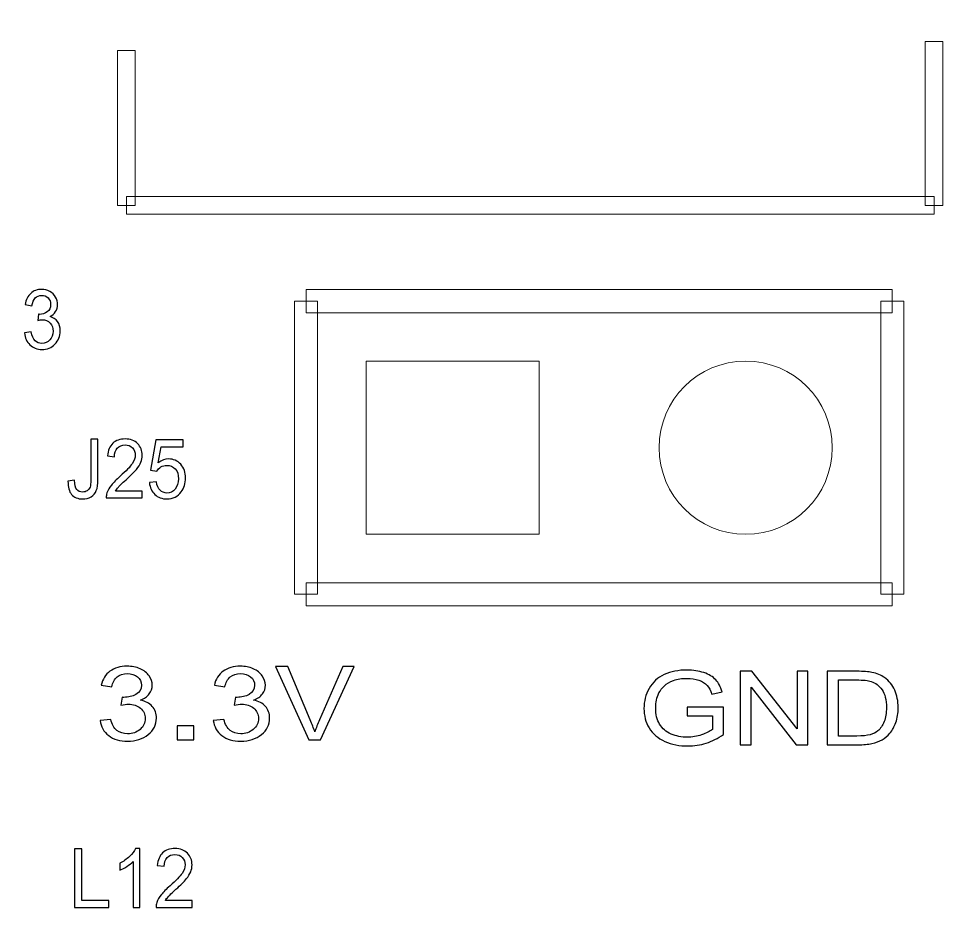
# Model space of a CAD drawing. Header units: millimetres. Extents: x -86 to 67, y -55 to 52.
# Drawn here: x -40.34 to -32.21, y -1.15 to 6.68 of the extents above; entities that cross this region are included whole.
import ezdxf

# ---------------------------------------------------------------- set-up
doc = ezdxf.new("R2010")
doc.units = ezdxf.units.MM
doc.header["$MEASUREMENT"] = 0
for name, color, linetype in [('BG_OUTLINE', 7, 'Continuous'), ('BG_SILKSCREEN_TOP', 7, 'Continuous'), ('PG_SILKSCREEN_TOP', 7, 'Continuous'), ('PIN_TOP', 7, 'Continuous'), ('RD_SILKSCREEN_TOP', 7, 'Continuous')]:
    doc.layers.add(name, color=color, linetype=linetype)

msp = doc.modelspace()

# ---------------------------------------------------------------- linework, layer by layer
at = {"layer": 'BG_OUTLINE', "color": 3, "lineweight": 9}
msp.add_open_spline([(-60.0926, 34.7331), (-60.0926, 34.7331), (63.7724, 34.7331), (63.7724, 34.7331), (63.7724, 34.7331), (64.585, 34.7336), (65.3646, 34.4113), (65.9396, 33.837), (65.9396, 33.837), (66.5146, 33.2627), (66.8379, 32.4797), (66.8384, 31.667), (66.8384, 31.667), (66.8384, 31.667), (66.8412, -52.28), (66.8412, -52.28), (66.8412, -52.28), (66.8412, -52.28), (66.8384, -52.1933), (66.8384, -52.1933), (66.8384, -52.1933), (66.8389, -53.006), (66.5166, -53.7856), (65.9424, -54.3606), (65.9424, -54.3606), (65.3681, -54.9356), (64.585, -55.2589), (63.7724, -55.2594), (63.7724, -55.2594), (63.7724, -55.2594), (-60.1869, -55.2594), (-60.1869, -55.2594), (-60.1869, -55.2594), (-60.1869, -55.2594), (-60.0853, -55.2518), (-60.0853, -55.2518), (-60.0853, -55.2518), (-60.8979, -55.2523), (-61.6775, -54.9299), (-62.2525, -54.3557), (-62.2525, -54.3557), (-62.8275, -53.7814), (-63.1508, -52.9984), (-63.1513, -52.1857), (-63.1513, -52.1857), (-63.1513, -52.1857), (-63.1587, 31.667), (-63.1587, 31.667), (-63.1587, 31.667), (-63.1592, 32.4797), (-62.8369, 33.2593), (-62.2626, 33.8343), (-62.2626, 33.8343), (-61.6883, 34.4093), (-60.9053, 34.7326), (-60.0926, 34.7331)], degree=3, knots=[0, 0, 0, 0, 0.071429, 0.071429, 0.071429, 0.071429, 0.142857, 0.142857, 0.142857, 0.142857, 0.214286, 0.214286, 0.214286, 0.214286, 0.285714, 0.285714, 0.285714, 0.285714, 0.357143, 0.357143, 0.357143, 0.357143, 0.428571, 0.428571, 0.428571, 0.428571, 0.5, 0.5, 0.5, 0.5, 0.571429, 0.571429, 0.571429, 0.571429, 0.642857, 0.642857, 0.642857, 0.642857, 0.714286, 0.714286, 0.714286, 0.714286, 0.785714, 0.785714, 0.785714, 0.785714, 0.857143, 0.857143, 0.857143, 0.857143, 0.928571, 0.928571, 0.928571, 0.928571, 1, 1, 1, 1], dxfattribs=at)
at = {"layer": 'BG_SILKSCREEN_TOP', "color": 2}
for points, knots in [([(-39.6352, 0.5964), (-39.6352, 0.5964), (-39.5437, 0.6068), (-39.5437, 0.6068), (-39.5437, 0.6068), (-39.5331, 0.5625), (-39.5153, 0.5306), (-39.4901, 0.5111), (-39.4901, 0.5111), (-39.4648, 0.4915), (-39.434, 0.4817), (-39.3978, 0.4817), (-39.3978, 0.4817), (-39.3546, 0.4817), (-39.3182, 0.4945), (-39.2886, 0.52), (-39.2886, 0.52), (-39.2591, 0.5455), (-39.2441, 0.577), (-39.2441, 0.6146), (-39.2441, 0.6146), (-39.2441, 0.6505), (-39.2578, 0.6801), (-39.2853, 0.7034), (-39.2853, 0.7034), (-39.3128, 0.7267), (-39.3477, 0.7384), (-39.3901, 0.7384), (-39.3901, 0.7384), (-39.4075, 0.7384), (-39.4289, 0.7354), (-39.4547, 0.7296), (-39.4547, 0.7296), (-39.4547, 0.7296), (-39.4444, 0.7982), (-39.4444, 0.7982), (-39.4444, 0.7982), (-39.4383, 0.7976), (-39.4335, 0.7973), (-39.4296, 0.7973), (-39.4296, 0.7973), (-39.3907, 0.7973), (-39.3557, 0.8061), (-39.3244, 0.8234), (-39.3244, 0.8234), (-39.2933, 0.8407), (-39.2776, 0.8676), (-39.2776, 0.9037), (-39.2776, 0.9037), (-39.2776, 0.9323), (-39.289, 0.9562), (-39.3118, 0.9748), (-39.3118, 0.9748), (-39.3345, 0.9937), (-39.3639, 1.0031), (-39.3997, 1.0031), (-39.3997, 1.0031), (-39.4354, 1.0031), (-39.4651, 0.9935), (-39.4887, 0.9745), (-39.4887, 0.9745), (-39.5124, 0.9554), (-39.5277, 0.9267), (-39.5345, 0.8885), (-39.5345, 0.8885), (-39.5345, 0.8885), (-39.626, 0.9024), (-39.626, 0.9024), (-39.626, 0.9024), (-39.6148, 0.9548), (-39.5893, 0.9954), (-39.5498, 1.0242), (-39.5498, 1.0242), (-39.51, 1.0529), (-39.4608, 1.0674), (-39.4017, 1.0674), (-39.4017, 1.0674), (-39.3611, 1.0674), (-39.3236, 1.0599), (-39.2894, 1.0451), (-39.2894, 1.0451), (-39.2552, 1.0301), (-39.2291, 1.0098), (-39.2108, 0.984), (-39.2108, 0.984), (-39.1928, 0.9582), (-39.1835, 0.931), (-39.1835, 0.9019), (-39.1835, 0.9019), (-39.1835, 0.8745), (-39.1922, 0.8495), (-39.2096, 0.8268), (-39.2096, 0.8268), (-39.227, 0.8043), (-39.2525, 0.7864), (-39.2862, 0.773), (-39.2862, 0.773), (-39.2422, 0.7644), (-39.208, 0.7464), (-39.1835, 0.719), (-39.1835, 0.719), (-39.1593, 0.6917), (-39.1471, 0.6575), (-39.1471, 0.6164), (-39.1471, 0.6164), (-39.1471, 0.5609), (-39.1707, 0.5137), (-39.2183, 0.4751), (-39.2183, 0.4751), (-39.2656, 0.4364), (-39.3257, 0.4171), (-39.3982, 0.4171), (-39.3982, 0.4171), (-39.4637, 0.4171), (-39.5179, 0.4337), (-39.5612, 0.4671), (-39.5612, 0.4671), (-39.6044, 0.5003), (-39.6291, 0.5434), (-39.6352, 0.5964)], [0, 0, 0, 0, 0.033333, 0.033333, 0.033333, 0.033333, 0.066667, 0.066667, 0.066667, 0.066667, 0.1, 0.1, 0.1, 0.1, 0.133333, 0.133333, 0.133333, 0.133333, 0.166667, 0.166667, 0.166667, 0.166667, 0.2, 0.2, 0.2, 0.2, 0.233333, 0.233333, 0.233333, 0.233333, 0.266667, 0.266667, 0.266667, 0.266667, 0.3, 0.3, 0.3, 0.3, 0.333333, 0.333333, 0.333333, 0.333333, 0.366667, 0.366667, 0.366667, 0.366667, 0.4, 0.4, 0.4, 0.4, 0.433333, 0.433333, 0.433333, 0.433333, 0.466667, 0.466667, 0.466667, 0.466667, 0.5, 0.5, 0.5, 0.5, 0.533333, 0.533333, 0.533333, 0.533333, 0.566667, 0.566667, 0.566667, 0.566667, 0.6, 0.6, 0.6, 0.6, 0.633333, 0.633333, 0.633333, 0.633333, 0.666667, 0.666667, 0.666667, 0.666667, 0.7, 0.7, 0.7, 0.7, 0.733333, 0.733333, 0.733333, 0.733333, 0.766667, 0.766667, 0.766667, 0.766667, 0.8, 0.8, 0.8, 0.8, 0.833333, 0.833333, 0.833333, 0.833333, 0.866667, 0.866667, 0.866667, 0.866667, 0.9, 0.9, 0.9, 0.9, 0.933333, 0.933333, 0.933333, 0.933333, 0.966667, 0.966667, 0.966667, 0.966667, 1, 1, 1, 1]), ([(-38.6542, 0.5964), (-38.6542, 0.5964), (-38.5627, 0.6068), (-38.5627, 0.6068), (-38.5627, 0.6068), (-38.5521, 0.5625), (-38.5343, 0.5306), (-38.5091, 0.5111), (-38.5091, 0.5111), (-38.4838, 0.4915), (-38.453, 0.4817), (-38.4168, 0.4817), (-38.4168, 0.4817), (-38.3736, 0.4817), (-38.3372, 0.4945), (-38.3076, 0.52), (-38.3076, 0.52), (-38.2781, 0.5455), (-38.2631, 0.577), (-38.2631, 0.6146), (-38.2631, 0.6146), (-38.2631, 0.6505), (-38.2768, 0.6801), (-38.3043, 0.7034), (-38.3043, 0.7034), (-38.3318, 0.7267), (-38.3667, 0.7384), (-38.4091, 0.7384), (-38.4091, 0.7384), (-38.4265, 0.7384), (-38.4479, 0.7354), (-38.4737, 0.7296), (-38.4737, 0.7296), (-38.4737, 0.7296), (-38.4634, 0.7982), (-38.4634, 0.7982), (-38.4634, 0.7982), (-38.4573, 0.7976), (-38.4525, 0.7973), (-38.4486, 0.7973), (-38.4486, 0.7973), (-38.4097, 0.7973), (-38.3747, 0.8061), (-38.3434, 0.8234), (-38.3434, 0.8234), (-38.3123, 0.8407), (-38.2966, 0.8676), (-38.2966, 0.9037), (-38.2966, 0.9037), (-38.2966, 0.9323), (-38.308, 0.9562), (-38.3308, 0.9748), (-38.3308, 0.9748), (-38.3535, 0.9937), (-38.3829, 1.0031), (-38.4187, 1.0031), (-38.4187, 1.0031), (-38.4544, 1.0031), (-38.4841, 0.9935), (-38.5077, 0.9745), (-38.5077, 0.9745), (-38.5314, 0.9554), (-38.5467, 0.9267), (-38.5535, 0.8885), (-38.5535, 0.8885), (-38.5535, 0.8885), (-38.645, 0.9024), (-38.645, 0.9024), (-38.645, 0.9024), (-38.6338, 0.9548), (-38.6083, 0.9954), (-38.5688, 1.0242), (-38.5688, 1.0242), (-38.529, 1.0529), (-38.4798, 1.0674), (-38.4207, 1.0674), (-38.4207, 1.0674), (-38.3801, 1.0674), (-38.3426, 1.0599), (-38.3084, 1.0451), (-38.3084, 1.0451), (-38.2742, 1.0301), (-38.2481, 1.0098), (-38.2298, 0.984), (-38.2298, 0.984), (-38.2118, 0.9582), (-38.2025, 0.931), (-38.2025, 0.9019), (-38.2025, 0.9019), (-38.2025, 0.8745), (-38.2112, 0.8495), (-38.2286, 0.8268), (-38.2286, 0.8268), (-38.246, 0.8043), (-38.2715, 0.7864), (-38.3052, 0.773), (-38.3052, 0.773), (-38.2612, 0.7644), (-38.227, 0.7464), (-38.2025, 0.719), (-38.2025, 0.719), (-38.1783, 0.6917), (-38.1661, 0.6575), (-38.1661, 0.6164), (-38.1661, 0.6164), (-38.1661, 0.5609), (-38.1897, 0.5137), (-38.2373, 0.4751), (-38.2373, 0.4751), (-38.2846, 0.4364), (-38.3447, 0.4171), (-38.4172, 0.4171), (-38.4172, 0.4171), (-38.4827, 0.4171), (-38.5369, 0.4337), (-38.5802, 0.4671), (-38.5802, 0.4671), (-38.6234, 0.5003), (-38.6481, 0.5434), (-38.6542, 0.5964)], [0, 0, 0, 0, 0.033333, 0.033333, 0.033333, 0.033333, 0.066667, 0.066667, 0.066667, 0.066667, 0.1, 0.1, 0.1, 0.1, 0.133333, 0.133333, 0.133333, 0.133333, 0.166667, 0.166667, 0.166667, 0.166667, 0.2, 0.2, 0.2, 0.2, 0.233333, 0.233333, 0.233333, 0.233333, 0.266667, 0.266667, 0.266667, 0.266667, 0.3, 0.3, 0.3, 0.3, 0.333333, 0.333333, 0.333333, 0.333333, 0.366667, 0.366667, 0.366667, 0.366667, 0.4, 0.4, 0.4, 0.4, 0.433333, 0.433333, 0.433333, 0.433333, 0.466667, 0.466667, 0.466667, 0.466667, 0.5, 0.5, 0.5, 0.5, 0.533333, 0.533333, 0.533333, 0.533333, 0.566667, 0.566667, 0.566667, 0.566667, 0.6, 0.6, 0.6, 0.6, 0.633333, 0.633333, 0.633333, 0.633333, 0.666667, 0.666667, 0.666667, 0.666667, 0.7, 0.7, 0.7, 0.7, 0.733333, 0.733333, 0.733333, 0.733333, 0.766667, 0.766667, 0.766667, 0.766667, 0.8, 0.8, 0.8, 0.8, 0.833333, 0.833333, 0.833333, 0.833333, 0.866667, 0.866667, 0.866667, 0.866667, 0.9, 0.9, 0.9, 0.9, 0.933333, 0.933333, 0.933333, 0.933333, 0.966667, 0.966667, 0.966667, 0.966667, 1, 1, 1, 1]), ([(-37.8255, 0.4284), (-37.8255, 0.4284), (-38.1142, 1.0648), (-38.1142, 1.0648), (-38.1142, 1.0648), (-38.1142, 1.0648), (-38.0074, 1.0648), (-38.0074, 1.0648), (-38.0074, 1.0648), (-38.0074, 1.0648), (-37.8136, 0.6025), (-37.8136, 0.6025), (-37.8136, 0.6025), (-37.7981, 0.5655), (-37.7851, 0.5306), (-37.7746, 0.4983), (-37.7746, 0.4983), (-37.763, 0.533), (-37.7496, 0.5677), (-37.7343, 0.6025), (-37.7343, 0.6025), (-37.7343, 0.6025), (-37.533, 1.0648), (-37.533, 1.0648), (-37.533, 1.0648), (-37.533, 1.0648), (-37.4323, 1.0648), (-37.4323, 1.0648), (-37.4323, 1.0648), (-37.4323, 1.0648), (-37.7243, 0.4284), (-37.7243, 0.4284), (-37.7243, 0.4284), (-37.7243, 0.4284), (-37.8255, 0.4284), (-37.8255, 0.4284)], [0, 0, 0, 0, 0.111111, 0.111111, 0.111111, 0.111111, 0.222222, 0.222222, 0.222222, 0.222222, 0.333333, 0.333333, 0.333333, 0.333333, 0.444444, 0.444444, 0.444444, 0.444444, 0.555556, 0.555556, 0.555556, 0.555556, 0.666667, 0.666667, 0.666667, 0.666667, 0.777778, 0.777778, 0.777778, 0.777778, 0.888889, 0.888889, 0.888889, 0.888889, 1, 1, 1, 1]), ([(-34.5482, 0.6366), (-34.5482, 0.6366), (-34.5482, 0.7111), (-34.5482, 0.7111), (-34.5482, 0.7111), (-34.5482, 0.7111), (-34.2325, 0.7115), (-34.2325, 0.7115), (-34.2325, 0.7115), (-34.2325, 0.7115), (-34.2325, 0.4755), (-34.2325, 0.4755), (-34.2325, 0.4755), (-34.2809, 0.4425), (-34.3309, 0.4177), (-34.3824, 0.401), (-34.3824, 0.401), (-34.434, 0.3844), (-34.4869, 0.3761), (-34.541, 0.3761), (-34.541, 0.3761), (-34.6143, 0.3761), (-34.6809, 0.3894), (-34.7407, 0.4162), (-34.7407, 0.4162), (-34.8005, 0.4429), (-34.8456, 0.4817), (-34.8762, 0.5323), (-34.8762, 0.5323), (-34.9068, 0.5829), (-34.922, 0.6395), (-34.922, 0.7021), (-34.922, 0.7021), (-34.922, 0.764), (-34.9068, 0.8218), (-34.8764, 0.8754), (-34.8764, 0.8754), (-34.8462, 0.9292), (-34.8024, 0.969), (-34.7455, 0.9951), (-34.7455, 0.9951), (-34.6886, 1.0211), (-34.6229, 1.0341), (-34.5487, 1.0341), (-34.5487, 1.0341), (-34.4949, 1.0341), (-34.4462, 1.0267), (-34.4026, 1.0117), (-34.4026, 1.0117), (-34.359, 0.9969), (-34.3248, 0.9762), (-34.3002, 0.9495), (-34.3002, 0.9495), (-34.2754, 0.9228), (-34.2566, 0.8881), (-34.2436, 0.8453), (-34.2436, 0.8453), (-34.2436, 0.8453), (-34.3326, 0.8244), (-34.3326, 0.8244), (-34.3326, 0.8244), (-34.3439, 0.8569), (-34.3577, 0.8824), (-34.3742, 0.9009), (-34.3742, 0.9009), (-34.3909, 0.9194), (-34.4146, 0.9342), (-34.4456, 0.9453), (-34.4456, 0.9453), (-34.4763, 0.9565), (-34.5107, 0.9621), (-34.5482, 0.9621), (-34.5482, 0.9621), (-34.5933, 0.9621), (-34.6323, 0.9562), (-34.6651, 0.9445), (-34.6651, 0.9445), (-34.6981, 0.9327), (-34.7245, 0.9173), (-34.7449, 0.8982), (-34.7449, 0.8982), (-34.7649, 0.8791), (-34.7806, 0.8582), (-34.7918, 0.8353), (-34.7918, 0.8353), (-34.8108, 0.796), (-34.8203, 0.7533), (-34.8203, 0.7072), (-34.8203, 0.7072), (-34.8203, 0.6505), (-34.8088, 0.6031), (-34.786, 0.5648), (-34.786, 0.5648), (-34.763, 0.5266), (-34.7298, 0.4983), (-34.6859, 0.4798), (-34.6859, 0.4798), (-34.6423, 0.4613), (-34.5959, 0.4519), (-34.5468, 0.4519), (-34.5468, 0.4519), (-34.5039, 0.4519), (-34.4622, 0.4591), (-34.4217, 0.4731), (-34.4217, 0.4731), (-34.3809, 0.4871), (-34.3501, 0.502), (-34.3291, 0.518), (-34.3291, 0.518), (-34.3291, 0.518), (-34.3291, 0.6366), (-34.3291, 0.6366), (-34.3291, 0.6366), (-34.3291, 0.6366), (-34.5482, 0.6366), (-34.5482, 0.6366)], [0, 0, 0, 0, 0.034483, 0.034483, 0.034483, 0.034483, 0.068966, 0.068966, 0.068966, 0.068966, 0.103448, 0.103448, 0.103448, 0.103448, 0.137931, 0.137931, 0.137931, 0.137931, 0.172414, 0.172414, 0.172414, 0.172414, 0.206897, 0.206897, 0.206897, 0.206897, 0.241379, 0.241379, 0.241379, 0.241379, 0.275862, 0.275862, 0.275862, 0.275862, 0.310345, 0.310345, 0.310345, 0.310345, 0.344828, 0.344828, 0.344828, 0.344828, 0.37931, 0.37931, 0.37931, 0.37931, 0.413793, 0.413793, 0.413793, 0.413793, 0.448276, 0.448276, 0.448276, 0.448276, 0.482759, 0.482759, 0.482759, 0.482759, 0.517241, 0.517241, 0.517241, 0.517241, 0.551724, 0.551724, 0.551724, 0.551724, 0.586207, 0.586207, 0.586207, 0.586207, 0.62069, 0.62069, 0.62069, 0.62069, 0.655172, 0.655172, 0.655172, 0.655172, 0.689655, 0.689655, 0.689655, 0.689655, 0.724138, 0.724138, 0.724138, 0.724138, 0.758621, 0.758621, 0.758621, 0.758621, 0.793103, 0.793103, 0.793103, 0.793103, 0.827586, 0.827586, 0.827586, 0.827586, 0.862069, 0.862069, 0.862069, 0.862069, 0.896552, 0.896552, 0.896552, 0.896552, 0.931034, 0.931034, 0.931034, 0.931034, 0.965517, 0.965517, 0.965517, 0.965517, 1, 1, 1, 1]), ([(-34.0881, 0.3869), (-34.0881, 0.3869), (-34.0881, 1.0233), (-34.0881, 1.0233), (-34.0881, 1.0233), (-34.0881, 1.0233), (-33.9869, 1.0233), (-33.9869, 1.0233), (-33.9869, 1.0233), (-33.9869, 1.0233), (-33.5953, 0.5237), (-33.5953, 0.5237), (-33.5953, 0.5237), (-33.5953, 0.5237), (-33.5953, 1.0233), (-33.5953, 1.0233), (-33.5953, 1.0233), (-33.5953, 1.0233), (-33.5007, 1.0233), (-33.5007, 1.0233), (-33.5007, 1.0233), (-33.5007, 1.0233), (-33.5007, 0.3869), (-33.5007, 0.3869), (-33.5007, 0.3869), (-33.5007, 0.3869), (-33.602, 0.3869), (-33.602, 0.3869), (-33.602, 0.3869), (-33.602, 0.3869), (-33.9934, 0.887), (-33.9934, 0.887), (-33.9934, 0.887), (-33.9934, 0.887), (-33.9934, 0.3869), (-33.9934, 0.3869), (-33.9934, 0.3869), (-33.9934, 0.3869), (-34.0881, 0.3869), (-34.0881, 0.3869)], [0, 0, 0, 0, 0.1, 0.1, 0.1, 0.1, 0.2, 0.2, 0.2, 0.2, 0.3, 0.3, 0.3, 0.3, 0.4, 0.4, 0.4, 0.4, 0.5, 0.5, 0.5, 0.5, 0.6, 0.6, 0.6, 0.6, 0.7, 0.7, 0.7, 0.7, 0.8, 0.8, 0.8, 0.8, 0.9, 0.9, 0.9, 0.9, 1, 1, 1, 1]), ([(-33.3349, 0.3869), (-33.3349, 0.3869), (-33.3349, 1.0233), (-33.3349, 1.0233), (-33.3349, 1.0233), (-33.3349, 1.0233), (-33.0783, 1.0233), (-33.0783, 1.0233), (-33.0783, 1.0233), (-33.0203, 1.0233), (-32.976, 1.0202), (-32.9454, 1.0141), (-32.9454, 1.0141), (-32.9028, 1.0058), (-32.8663, 0.9905), (-32.8361, 0.9686), (-32.8361, 0.9686), (-32.7969, 0.9402), (-32.7674, 0.904), (-32.7479, 0.8598), (-32.7479, 0.8598), (-32.7284, 0.8157), (-32.7187, 0.7653), (-32.7187, 0.7086), (-32.7187, 0.7086), (-32.7187, 0.6603), (-32.7252, 0.6174), (-32.7386, 0.5801), (-32.7386, 0.5801), (-32.7518, 0.5428), (-32.7686, 0.5118), (-32.7894, 0.4874), (-32.7894, 0.4874), (-32.81, 0.4629), (-32.8326, 0.4436), (-32.8572, 0.4297), (-32.8572, 0.4297), (-32.8817, 0.4156), (-32.9115, 0.405), (-32.9461, 0.3977), (-32.9461, 0.3977), (-32.9811, 0.3905), (-33.021, 0.3869), (-33.0659, 0.3869), (-33.0659, 0.3869), (-33.0659, 0.3869), (-33.3349, 0.3869), (-33.3349, 0.3869)], [0, 0, 0, 0, 0.083333, 0.083333, 0.083333, 0.083333, 0.166667, 0.166667, 0.166667, 0.166667, 0.25, 0.25, 0.25, 0.25, 0.333333, 0.333333, 0.333333, 0.333333, 0.416667, 0.416667, 0.416667, 0.416667, 0.5, 0.5, 0.5, 0.5, 0.583333, 0.583333, 0.583333, 0.583333, 0.666667, 0.666667, 0.666667, 0.666667, 0.75, 0.75, 0.75, 0.75, 0.833333, 0.833333, 0.833333, 0.833333, 0.916667, 0.916667, 0.916667, 0.916667, 1, 1, 1, 1]), ([(-33.2363, 0.462), (-33.2363, 0.462), (-33.0772, 0.462), (-33.0772, 0.462), (-33.0772, 0.462), (-33.028, 0.462), (-32.9894, 0.4659), (-32.9614, 0.4737), (-32.9614, 0.4737), (-32.9335, 0.4816), (-32.9112, 0.4925), (-32.8946, 0.5068), (-32.8946, 0.5068), (-32.8712, 0.5266), (-32.8529, 0.5536), (-32.8399, 0.5872), (-32.8399, 0.5872), (-32.8269, 0.621), (-32.8203, 0.6617), (-32.8203, 0.7099), (-32.8203, 0.7099), (-32.8203, 0.7764), (-32.8331, 0.8275), (-32.8586, 0.8633), (-32.8586, 0.8633), (-32.8844, 0.8991), (-32.9155, 0.923), (-32.952, 0.9351), (-32.952, 0.9351), (-32.9785, 0.9439), (-33.0211, 0.9482), (-33.0796, 0.9482), (-33.0796, 0.9482), (-33.0796, 0.9482), (-33.2363, 0.9482), (-33.2363, 0.9482), (-33.2363, 0.9482), (-33.2363, 0.9482), (-33.2363, 0.462), (-33.2363, 0.462)], [0, 0, 0, 0, 0.1, 0.1, 0.1, 0.1, 0.2, 0.2, 0.2, 0.2, 0.3, 0.3, 0.3, 0.3, 0.4, 0.4, 0.4, 0.4, 0.5, 0.5, 0.5, 0.5, 0.6, 0.6, 0.6, 0.6, 0.7, 0.7, 0.7, 0.7, 0.8, 0.8, 0.8, 0.8, 0.9, 0.9, 0.9, 0.9, 1, 1, 1, 1]), ([(-38.9683, 0.4284), (-38.9683, 0.4284), (-38.9683, 0.5521), (-38.9683, 0.5521), (-38.9683, 0.5521), (-38.9683, 0.5521), (-38.8235, 0.5521), (-38.8235, 0.5521), (-38.8235, 0.5521), (-38.8235, 0.5521), (-38.8235, 0.4284), (-38.8235, 0.4284), (-38.8235, 0.4284), (-38.8235, 0.4284), (-38.9683, 0.4284), (-38.9683, 0.4284)], [0, 0, 0, 0, 0.25, 0.25, 0.25, 0.25, 0.5, 0.5, 0.5, 0.5, 0.75, 0.75, 0.75, 0.75, 1, 1, 1, 1])]:
    msp.add_open_spline(points, degree=3, knots=knots, dxfattribs=at)
at = {"layer": 'PG_SILKSCREEN_TOP', "color": 6, "lineweight": 9}
for points in [[(-32.4831, 6.4779), (-32.4831, 6.4779), (-32.3307, 6.4779), (-32.3307, 6.4779), (-32.3307, 6.4779), (-32.3307, 6.4779), (-32.3307, 5.059), (-32.3307, 5.059), (-32.3307, 5.059), (-32.3307, 5.059), (-32.4831, 5.059), (-32.4831, 5.059), (-32.4831, 5.059), (-32.4831, 5.059), (-32.4831, 6.4779), (-32.4831, 6.4779)], [(-39.3309, 5.059), (-39.3309, 5.059), (-39.4833, 5.059), (-39.4833, 5.059), (-39.4833, 5.059), (-39.4833, 5.059), (-39.4833, 6.4017), (-39.4833, 6.4017), (-39.4833, 6.4017), (-39.4833, 6.4017), (-39.3309, 6.4017), (-39.3309, 6.4017), (-39.3309, 6.4017), (-39.3309, 6.4017), (-39.3309, 5.059), (-39.3309, 5.059)], [(-32.4069, 5.1352), (-32.4069, 5.1352), (-32.4069, 4.9828), (-32.4069, 4.9828), (-32.4069, 4.9828), (-32.4069, 4.9828), (-39.4071, 4.9828), (-39.4071, 4.9828), (-39.4071, 4.9828), (-39.4071, 4.9828), (-39.4071, 5.1352), (-39.4071, 5.1352), (-39.4071, 5.1352), (-39.4071, 5.1352), (-32.4069, 5.1352), (-32.4069, 5.1352)], [(-37.8501, 4.13), (-37.8501, 4.13), (-37.8501, 4.3299), (-37.8501, 4.3299), (-37.8501, 4.3299), (-37.8501, 4.3299), (-32.7701, 4.3299), (-32.7701, 4.3299), (-32.7701, 4.3299), (-32.7701, 4.3299), (-32.7701, 4.13), (-32.7701, 4.13), (-32.7701, 4.13), (-32.7701, 4.13), (-37.8501, 4.13), (-37.8501, 4.13)], [(-37.7502, 1.69), (-37.7502, 1.69), (-37.9501, 1.69), (-37.9501, 1.69), (-37.9501, 1.69), (-37.9501, 1.69), (-37.9501, 4.23), (-37.9501, 4.23), (-37.9501, 4.23), (-37.9501, 4.23), (-37.7502, 4.23), (-37.7502, 4.23), (-37.7502, 4.23), (-37.7502, 4.23), (-37.7502, 1.69), (-37.7502, 1.69)], [(-32.8701, 4.23), (-32.8701, 4.23), (-32.6702, 4.23), (-32.6702, 4.23), (-32.6702, 4.23), (-32.6702, 4.23), (-32.6702, 1.69), (-32.6702, 1.69), (-32.6702, 1.69), (-32.6702, 1.69), (-32.8701, 1.69), (-32.8701, 1.69), (-32.8701, 1.69), (-32.8701, 1.69), (-32.8701, 4.23), (-32.8701, 4.23)], [(-32.7701, 1.7899), (-32.7701, 1.7899), (-32.7701, 1.59), (-32.7701, 1.59), (-32.7701, 1.59), (-32.7701, 1.59), (-37.8501, 1.59), (-37.8501, 1.59), (-37.8501, 1.59), (-37.8501, 1.59), (-37.8501, 1.7899), (-37.8501, 1.7899), (-37.8501, 1.7899), (-37.8501, 1.7899), (-32.7701, 1.7899), (-32.7701, 1.7899)]]:
    msp.add_open_spline(points, degree=3, knots=[0, 0, 0, 0, 0.25, 0.25, 0.25, 0.25, 0.5, 0.5, 0.5, 0.5, 0.75, 0.75, 0.75, 0.75, 1, 1, 1, 1], dxfattribs=at)
at = {"layer": 'PIN_TOP', "lineweight": 9}
for points in [[(-37.3302, 2.2099), (-37.3302, 2.2099), (-37.3302, 3.71), (-37.3302, 3.71), (-37.3302, 3.71), (-37.3302, 3.71), (-35.8301, 3.71), (-35.8301, 3.71), (-35.8301, 3.71), (-35.8301, 3.71), (-35.8301, 2.2099), (-35.8301, 2.2099), (-35.8301, 2.2099), (-35.8301, 2.2099), (-37.3302, 2.2099), (-37.3302, 2.2099)], [(-33.2901, 2.96), (-33.2901, 3.3742), (-33.6259, 3.71), (-34.0401, 3.71), (-34.0401, 3.71), (-34.4544, 3.71), (-34.7902, 3.3742), (-34.7902, 2.96), (-34.7902, 2.96), (-34.7902, 2.5457), (-34.4544, 2.2099), (-34.0401, 2.2099), (-34.0401, 2.2099), (-33.6259, 2.2099), (-33.2901, 2.5457), (-33.2901, 2.96)]]:
    msp.add_open_spline(points, degree=3, knots=[0, 0, 0, 0, 0.25, 0.25, 0.25, 0.25, 0.5, 0.5, 0.5, 0.5, 0.75, 0.75, 0.75, 0.75, 1, 1, 1, 1], dxfattribs=at)
at = {"layer": 'RD_SILKSCREEN_TOP', "color": 8}
for points, knots in [([(-40.2908, 3.9547), (-40.2908, 3.9547), (-40.2329, 3.963), (-40.2329, 3.963), (-40.2329, 3.963), (-40.2261, 3.9276), (-40.2148, 3.9021), (-40.1988, 3.8864), (-40.1988, 3.8864), (-40.1828, 3.8708), (-40.1633, 3.863), (-40.1403, 3.863), (-40.1403, 3.863), (-40.113, 3.863), (-40.0899, 3.8732), (-40.071, 3.8936), (-40.071, 3.8936), (-40.0524, 3.9139), (-40.0429, 3.9392), (-40.0429, 3.9693), (-40.0429, 3.9693), (-40.0429, 3.998), (-40.0515, 4.0217), (-40.069, 4.0403), (-40.069, 4.0403), (-40.0865, 4.0589), (-40.1086, 4.0683), (-40.1355, 4.0683), (-40.1355, 4.0683), (-40.1464, 4.0683), (-40.1601, 4.0659), (-40.1764, 4.0613), (-40.1764, 4.0613), (-40.1764, 4.0613), (-40.1699, 4.1162), (-40.1699, 4.1162), (-40.1699, 4.1162), (-40.166, 4.1157), (-40.163, 4.1154), (-40.1606, 4.1154), (-40.1606, 4.1154), (-40.1359, 4.1154), (-40.1137, 4.1224), (-40.0939, 4.1363), (-40.0939, 4.1363), (-40.074, 4.1502), (-40.0642, 4.1716), (-40.0642, 4.2006), (-40.0642, 4.2006), (-40.0642, 4.2234), (-40.0714, 4.2425), (-40.0858, 4.2575), (-40.0858, 4.2575), (-40.1002, 4.2725), (-40.1189, 4.2801), (-40.1416, 4.2801), (-40.1416, 4.2801), (-40.1642, 4.2801), (-40.183, 4.2724), (-40.198, 4.2572), (-40.198, 4.2572), (-40.213, 4.2419), (-40.2228, 4.2189), (-40.227, 4.1883), (-40.227, 4.1883), (-40.227, 4.1883), (-40.285, 4.1995), (-40.285, 4.1995), (-40.285, 4.1995), (-40.278, 4.2414), (-40.2618, 4.2739), (-40.2367, 4.2969), (-40.2367, 4.2969), (-40.2115, 4.3199), (-40.1802, 4.3315), (-40.1428, 4.3315), (-40.1428, 4.3315), (-40.1171, 4.3315), (-40.0933, 4.3255), (-40.0716, 4.3136), (-40.0716, 4.3136), (-40.05, 4.3017), (-40.0333, 4.2854), (-40.0217, 4.2648), (-40.0217, 4.2648), (-40.0103, 4.2442), (-40.0045, 4.2224), (-40.0045, 4.1991), (-40.0045, 4.1991), (-40.0045, 4.1772), (-40.0099, 4.1572), (-40.021, 4.139), (-40.021, 4.139), (-40.032, 4.121), (-40.0482, 4.1067), (-40.0697, 4.096), (-40.0697, 4.096), (-40.0417, 4.0891), (-40.02, 4.0747), (-40.0045, 4.0527), (-40.0045, 4.0527), (-39.9891, 4.0309), (-39.9813, 4.0036), (-39.9813, 3.9707), (-39.9813, 3.9707), (-39.9813, 3.9263), (-39.9963, 3.8886), (-40.0265, 3.8576), (-40.0265, 3.8576), (-40.0566, 3.8267), (-40.0946, 3.8113), (-40.1406, 3.8113), (-40.1406, 3.8113), (-40.1821, 3.8113), (-40.2166, 3.8246), (-40.2439, 3.8512), (-40.2439, 3.8512), (-40.2713, 3.8778), (-40.287, 3.9123), (-40.2908, 3.9547)], [0, 0, 0, 0, 0.033333, 0.033333, 0.033333, 0.033333, 0.066667, 0.066667, 0.066667, 0.066667, 0.1, 0.1, 0.1, 0.1, 0.133333, 0.133333, 0.133333, 0.133333, 0.166667, 0.166667, 0.166667, 0.166667, 0.2, 0.2, 0.2, 0.2, 0.233333, 0.233333, 0.233333, 0.233333, 0.266667, 0.266667, 0.266667, 0.266667, 0.3, 0.3, 0.3, 0.3, 0.333333, 0.333333, 0.333333, 0.333333, 0.366667, 0.366667, 0.366667, 0.366667, 0.4, 0.4, 0.4, 0.4, 0.433333, 0.433333, 0.433333, 0.433333, 0.466667, 0.466667, 0.466667, 0.466667, 0.5, 0.5, 0.5, 0.5, 0.533333, 0.533333, 0.533333, 0.533333, 0.566667, 0.566667, 0.566667, 0.566667, 0.6, 0.6, 0.6, 0.6, 0.633333, 0.633333, 0.633333, 0.633333, 0.666667, 0.666667, 0.666667, 0.666667, 0.7, 0.7, 0.7, 0.7, 0.733333, 0.733333, 0.733333, 0.733333, 0.766667, 0.766667, 0.766667, 0.766667, 0.8, 0.8, 0.8, 0.8, 0.833333, 0.833333, 0.833333, 0.833333, 0.866667, 0.866667, 0.866667, 0.866667, 0.9, 0.9, 0.9, 0.9, 0.933333, 0.933333, 0.933333, 0.933333, 0.966667, 0.966667, 0.966667, 0.966667, 1, 1, 1, 1]), ([(-39.9139, 2.6694), (-39.9139, 2.6694), (-39.8574, 2.6777), (-39.8574, 2.6777), (-39.8574, 2.6777), (-39.8559, 2.6388), (-39.8491, 2.6121), (-39.8372, 2.5978), (-39.8372, 2.5978), (-39.825, 2.5835), (-39.8084, 2.5763), (-39.7872, 2.5763), (-39.7872, 2.5763), (-39.7714, 2.5763), (-39.7579, 2.5801), (-39.7465, 2.588), (-39.7465, 2.588), (-39.7351, 2.5957), (-39.7273, 2.6062), (-39.723, 2.6195), (-39.723, 2.6195), (-39.7187, 2.6329), (-39.7165, 2.6541), (-39.7165, 2.6833), (-39.7165, 2.6833), (-39.7165, 2.6833), (-39.7165, 3.034), (-39.7165, 3.034), (-39.7165, 3.034), (-39.7165, 3.034), (-39.654, 3.034), (-39.654, 3.034), (-39.654, 3.034), (-39.654, 3.034), (-39.654, 2.6871), (-39.654, 2.6871), (-39.654, 2.6871), (-39.654, 2.6445), (-39.6587, 2.6114), (-39.6683, 2.5881), (-39.6683, 2.5881), (-39.6779, 2.5647), (-39.6931, 2.5469), (-39.7138, 2.5346), (-39.7138, 2.5346), (-39.7346, 2.5224), (-39.7589, 2.5162), (-39.7868, 2.5162), (-39.7868, 2.5162), (-39.8283, 2.5162), (-39.86, 2.529), (-39.8822, 2.5548), (-39.8822, 2.5548), (-39.9042, 2.5805), (-39.9147, 2.6187), (-39.9139, 2.6694)], [0, 0, 0, 0, 0.071429, 0.071429, 0.071429, 0.071429, 0.142857, 0.142857, 0.142857, 0.142857, 0.214286, 0.214286, 0.214286, 0.214286, 0.285714, 0.285714, 0.285714, 0.285714, 0.357143, 0.357143, 0.357143, 0.357143, 0.428571, 0.428571, 0.428571, 0.428571, 0.5, 0.5, 0.5, 0.5, 0.571429, 0.571429, 0.571429, 0.571429, 0.642857, 0.642857, 0.642857, 0.642857, 0.714286, 0.714286, 0.714286, 0.714286, 0.785714, 0.785714, 0.785714, 0.785714, 0.857143, 0.857143, 0.857143, 0.857143, 0.928571, 0.928571, 0.928571, 0.928571, 1, 1, 1, 1]), ([(-39.2702, 2.585), (-39.2702, 2.585), (-39.2702, 2.5249), (-39.2702, 2.5249), (-39.2702, 2.5249), (-39.2702, 2.5249), (-39.5826, 2.5249), (-39.5826, 2.5249), (-39.5826, 2.5249), (-39.5831, 2.54), (-39.5809, 2.5544), (-39.576, 2.5683), (-39.576, 2.5683), (-39.5681, 2.5913), (-39.5553, 2.6138), (-39.5378, 2.6361), (-39.5378, 2.6361), (-39.5202, 2.6582), (-39.4948, 2.684), (-39.4618, 2.7131), (-39.4618, 2.7131), (-39.4104, 2.7585), (-39.3757, 2.7944), (-39.3576, 2.821), (-39.3576, 2.821), (-39.3395, 2.8474), (-39.3305, 2.8726), (-39.3305, 2.8961), (-39.3305, 2.8961), (-39.3305, 2.9209), (-39.3388, 2.9418), (-39.3551, 2.9589), (-39.3551, 2.9589), (-39.3717, 2.9758), (-39.3931, 2.9843), (-39.4196, 2.9843), (-39.4196, 2.9843), (-39.4475, 2.9843), (-39.4698, 2.9753), (-39.4865, 2.9572), (-39.4865, 2.9572), (-39.5034, 2.9392), (-39.5119, 2.9142), (-39.5121, 2.8823), (-39.5121, 2.8823), (-39.5121, 2.8823), (-39.5718, 2.8888), (-39.5718, 2.8888), (-39.5718, 2.8888), (-39.5677, 2.9368), (-39.5523, 2.9733), (-39.5256, 2.9984), (-39.5256, 2.9984), (-39.499, 3.0236), (-39.4631, 3.0361), (-39.4182, 3.0361), (-39.4182, 3.0361), (-39.3729, 3.0361), (-39.337, 3.0225), (-39.3106, 2.9955), (-39.3106, 2.9955), (-39.284, 2.9683), (-39.2708, 2.9348), (-39.2708, 2.8947), (-39.2708, 2.8947), (-39.2708, 2.8743), (-39.2747, 2.8543), (-39.2825, 2.8346), (-39.2825, 2.8346), (-39.2902, 2.815), (-39.3031, 2.7942), (-39.3211, 2.7725), (-39.3211, 2.7725), (-39.339, 2.7507), (-39.3688, 2.7208), (-39.4105, 2.6829), (-39.4105, 2.6829), (-39.4453, 2.6514), (-39.4677, 2.63), (-39.4775, 2.6188), (-39.4775, 2.6188), (-39.4875, 2.6076), (-39.4956, 2.5964), (-39.5021, 2.585), (-39.5021, 2.585), (-39.5021, 2.585), (-39.2702, 2.585), (-39.2702, 2.585)], [0, 0, 0, 0, 0.045455, 0.045455, 0.045455, 0.045455, 0.090909, 0.090909, 0.090909, 0.090909, 0.136364, 0.136364, 0.136364, 0.136364, 0.181818, 0.181818, 0.181818, 0.181818, 0.227273, 0.227273, 0.227273, 0.227273, 0.272727, 0.272727, 0.272727, 0.272727, 0.318182, 0.318182, 0.318182, 0.318182, 0.363636, 0.363636, 0.363636, 0.363636, 0.409091, 0.409091, 0.409091, 0.409091, 0.454545, 0.454545, 0.454545, 0.454545, 0.5, 0.5, 0.5, 0.5, 0.545455, 0.545455, 0.545455, 0.545455, 0.590909, 0.590909, 0.590909, 0.590909, 0.636364, 0.636364, 0.636364, 0.636364, 0.681818, 0.681818, 0.681818, 0.681818, 0.727273, 0.727273, 0.727273, 0.727273, 0.772727, 0.772727, 0.772727, 0.772727, 0.818182, 0.818182, 0.818182, 0.818182, 0.863636, 0.863636, 0.863636, 0.863636, 0.909091, 0.909091, 0.909091, 0.909091, 0.954545, 0.954545, 0.954545, 0.954545, 1, 1, 1, 1]), ([(-39.2081, 2.6582), (-39.2081, 2.6582), (-39.1471, 2.6638), (-39.1471, 2.6638), (-39.1471, 2.6638), (-39.1426, 2.6318), (-39.1322, 2.6079), (-39.1157, 2.5918), (-39.1157, 2.5918), (-39.0993, 2.5756), (-39.0794, 2.5676), (-39.0562, 2.5676), (-39.0562, 2.5676), (-39.0282, 2.5676), (-39.0046, 2.579), (-38.9853, 2.6016), (-38.9853, 2.6016), (-38.9659, 2.6243), (-38.9563, 2.6545), (-38.9563, 2.6919), (-38.9563, 2.6919), (-38.9563, 2.7276), (-38.9655, 2.7557), (-38.9841, 2.7763), (-38.9841, 2.7763), (-39.0027, 2.7969), (-39.027, 2.8072), (-39.0572, 2.8072), (-39.0572, 2.8072), (-39.0759, 2.8072), (-39.0928, 2.8026), (-39.1078, 2.7935), (-39.1078, 2.7935), (-39.1229, 2.7844), (-39.1347, 2.7725), (-39.1433, 2.7579), (-39.1433, 2.7579), (-39.1433, 2.7579), (-39.1977, 2.7655), (-39.1977, 2.7655), (-39.1977, 2.7655), (-39.1977, 2.7655), (-39.1519, 3.027), (-39.1519, 3.027), (-39.1519, 3.027), (-39.1519, 3.027), (-38.9168, 3.027), (-38.9168, 3.027), (-38.9168, 3.027), (-38.9168, 3.027), (-38.9168, 2.9673), (-38.9168, 2.9673), (-38.9168, 2.9673), (-38.9168, 2.9673), (-39.1055, 2.9673), (-39.1055, 2.9673), (-39.1055, 2.9673), (-39.1055, 2.9673), (-39.131, 2.8305), (-39.131, 2.8305), (-39.131, 2.8305), (-39.1026, 2.8518), (-39.0728, 2.8625), (-39.0417, 2.8625), (-39.0417, 2.8625), (-39.0004, 2.8625), (-38.9657, 2.8471), (-38.9372, 2.8163), (-38.9372, 2.8163), (-38.9088, 2.7854), (-38.8946, 2.7458), (-38.8946, 2.6975), (-38.8946, 2.6975), (-38.8946, 2.6514), (-38.9072, 2.6115), (-38.932, 2.578), (-38.932, 2.578), (-38.9624, 2.5369), (-39.0038, 2.5162), (-39.0562, 2.5162), (-39.0562, 2.5162), (-39.0993, 2.5162), (-39.1344, 2.5292), (-39.1615, 2.5551), (-39.1615, 2.5551), (-39.1887, 2.5811), (-39.2042, 2.6155), (-39.2081, 2.6582)], [0, 0, 0, 0, 0.045455, 0.045455, 0.045455, 0.045455, 0.090909, 0.090909, 0.090909, 0.090909, 0.136364, 0.136364, 0.136364, 0.136364, 0.181818, 0.181818, 0.181818, 0.181818, 0.227273, 0.227273, 0.227273, 0.227273, 0.272727, 0.272727, 0.272727, 0.272727, 0.318182, 0.318182, 0.318182, 0.318182, 0.363636, 0.363636, 0.363636, 0.363636, 0.409091, 0.409091, 0.409091, 0.409091, 0.454545, 0.454545, 0.454545, 0.454545, 0.5, 0.5, 0.5, 0.5, 0.545455, 0.545455, 0.545455, 0.545455, 0.590909, 0.590909, 0.590909, 0.590909, 0.636364, 0.636364, 0.636364, 0.636364, 0.681818, 0.681818, 0.681818, 0.681818, 0.727273, 0.727273, 0.727273, 0.727273, 0.772727, 0.772727, 0.772727, 0.772727, 0.818182, 0.818182, 0.818182, 0.818182, 0.863636, 0.863636, 0.863636, 0.863636, 0.909091, 0.909091, 0.909091, 0.909091, 0.954545, 0.954545, 0.954545, 0.954545, 1, 1, 1, 1]), ([(-39.8567, -1.0235), (-39.8567, -1.0235), (-39.8567, -0.5144), (-39.8567, -0.5144), (-39.8567, -0.5144), (-39.8567, -0.5144), (-39.794, -0.5144), (-39.794, -0.5144), (-39.794, -0.5144), (-39.794, -0.5144), (-39.794, -0.9634), (-39.794, -0.9634), (-39.794, -0.9634), (-39.794, -0.9634), (-39.5612, -0.9634), (-39.5612, -0.9634), (-39.5612, -0.9634), (-39.5612, -0.9634), (-39.5612, -1.0235), (-39.5612, -1.0235), (-39.5612, -1.0235), (-39.5612, -1.0235), (-39.8567, -1.0235), (-39.8567, -1.0235)], [0, 0, 0, 0, 0.166667, 0.166667, 0.166667, 0.166667, 0.333333, 0.333333, 0.333333, 0.333333, 0.5, 0.5, 0.5, 0.5, 0.666667, 0.666667, 0.666667, 0.666667, 0.833333, 0.833333, 0.833333, 0.833333, 1, 1, 1, 1]), ([(-39.2918, -1.0235), (-39.2918, -1.0235), (-39.3498, -1.0235), (-39.3498, -1.0235), (-39.3498, -1.0235), (-39.3498, -1.0235), (-39.3498, -0.6252), (-39.3498, -0.6252), (-39.3498, -0.6252), (-39.3638, -0.6396), (-39.3821, -0.6539), (-39.4047, -0.6683), (-39.4047, -0.6683), (-39.4275, -0.6826), (-39.4479, -0.6934), (-39.4659, -0.7005), (-39.4659, -0.7005), (-39.4659, -0.7005), (-39.4659, -0.6402), (-39.4659, -0.6402), (-39.4659, -0.6402), (-39.4334, -0.6237), (-39.405, -0.6038), (-39.3808, -0.5804), (-39.3808, -0.5804), (-39.3565, -0.557), (-39.3393, -0.5343), (-39.3292, -0.5123), (-39.3292, -0.5123), (-39.3292, -0.5123), (-39.2918, -0.5123), (-39.2918, -0.5123), (-39.2918, -0.5123), (-39.2918, -0.5123), (-39.2918, -1.0235), (-39.2918, -1.0235)], [0, 0, 0, 0, 0.111111, 0.111111, 0.111111, 0.111111, 0.222222, 0.222222, 0.222222, 0.222222, 0.333333, 0.333333, 0.333333, 0.333333, 0.444444, 0.444444, 0.444444, 0.444444, 0.555556, 0.555556, 0.555556, 0.555556, 0.666667, 0.666667, 0.666667, 0.666667, 0.777778, 0.777778, 0.777778, 0.777778, 0.888889, 0.888889, 0.888889, 0.888889, 1, 1, 1, 1]), ([(-38.838, -0.9634), (-38.838, -0.9634), (-38.838, -1.0235), (-38.838, -1.0235), (-38.838, -1.0235), (-38.838, -1.0235), (-39.1504, -1.0235), (-39.1504, -1.0235), (-39.1504, -1.0235), (-39.1509, -1.0084), (-39.1487, -0.994), (-39.1438, -0.9801), (-39.1438, -0.9801), (-39.1359, -0.9571), (-39.1231, -0.9346), (-39.1056, -0.9123), (-39.1056, -0.9123), (-39.088, -0.8902), (-39.0626, -0.8644), (-39.0296, -0.8353), (-39.0296, -0.8353), (-38.9782, -0.7899), (-38.9435, -0.754), (-38.9254, -0.7274), (-38.9254, -0.7274), (-38.9073, -0.701), (-38.8983, -0.6758), (-38.8983, -0.6523), (-38.8983, -0.6523), (-38.8983, -0.6275), (-38.9066, -0.6066), (-38.9229, -0.5895), (-38.9229, -0.5895), (-38.9395, -0.5726), (-38.9609, -0.5641), (-38.9874, -0.5641), (-38.9874, -0.5641), (-39.0153, -0.5641), (-39.0376, -0.5731), (-39.0543, -0.5912), (-39.0543, -0.5912), (-39.0712, -0.6092), (-39.0797, -0.6342), (-39.0799, -0.6661), (-39.0799, -0.6661), (-39.0799, -0.6661), (-39.1396, -0.6596), (-39.1396, -0.6596), (-39.1396, -0.6596), (-39.1355, -0.6116), (-39.1201, -0.5751), (-39.0934, -0.55), (-39.0934, -0.55), (-39.0668, -0.5248), (-39.0309, -0.5123), (-38.986, -0.5123), (-38.986, -0.5123), (-38.9407, -0.5123), (-38.9048, -0.5259), (-38.8784, -0.5529), (-38.8784, -0.5529), (-38.8518, -0.5801), (-38.8386, -0.6136), (-38.8386, -0.6537), (-38.8386, -0.6537), (-38.8386, -0.6741), (-38.8425, -0.6941), (-38.8503, -0.7138), (-38.8503, -0.7138), (-38.858, -0.7334), (-38.8709, -0.7542), (-38.8889, -0.7759), (-38.8889, -0.7759), (-38.9068, -0.7977), (-38.9366, -0.8276), (-38.9783, -0.8655), (-38.9783, -0.8655), (-39.0131, -0.897), (-39.0355, -0.9184), (-39.0453, -0.9296), (-39.0453, -0.9296), (-39.0553, -0.9408), (-39.0634, -0.952), (-39.0699, -0.9634), (-39.0699, -0.9634), (-39.0699, -0.9634), (-38.838, -0.9634), (-38.838, -0.9634)], [0, 0, 0, 0, 0.045455, 0.045455, 0.045455, 0.045455, 0.090909, 0.090909, 0.090909, 0.090909, 0.136364, 0.136364, 0.136364, 0.136364, 0.181818, 0.181818, 0.181818, 0.181818, 0.227273, 0.227273, 0.227273, 0.227273, 0.272727, 0.272727, 0.272727, 0.272727, 0.318182, 0.318182, 0.318182, 0.318182, 0.363636, 0.363636, 0.363636, 0.363636, 0.409091, 0.409091, 0.409091, 0.409091, 0.454545, 0.454545, 0.454545, 0.454545, 0.5, 0.5, 0.5, 0.5, 0.545455, 0.545455, 0.545455, 0.545455, 0.590909, 0.590909, 0.590909, 0.590909, 0.636364, 0.636364, 0.636364, 0.636364, 0.681818, 0.681818, 0.681818, 0.681818, 0.727273, 0.727273, 0.727273, 0.727273, 0.772727, 0.772727, 0.772727, 0.772727, 0.818182, 0.818182, 0.818182, 0.818182, 0.863636, 0.863636, 0.863636, 0.863636, 0.909091, 0.909091, 0.909091, 0.909091, 0.954545, 0.954545, 0.954545, 0.954545, 1, 1, 1, 1])]:
    msp.add_open_spline(points, degree=3, knots=knots, dxfattribs=at)

doc.saveas('drawing.dxf')
